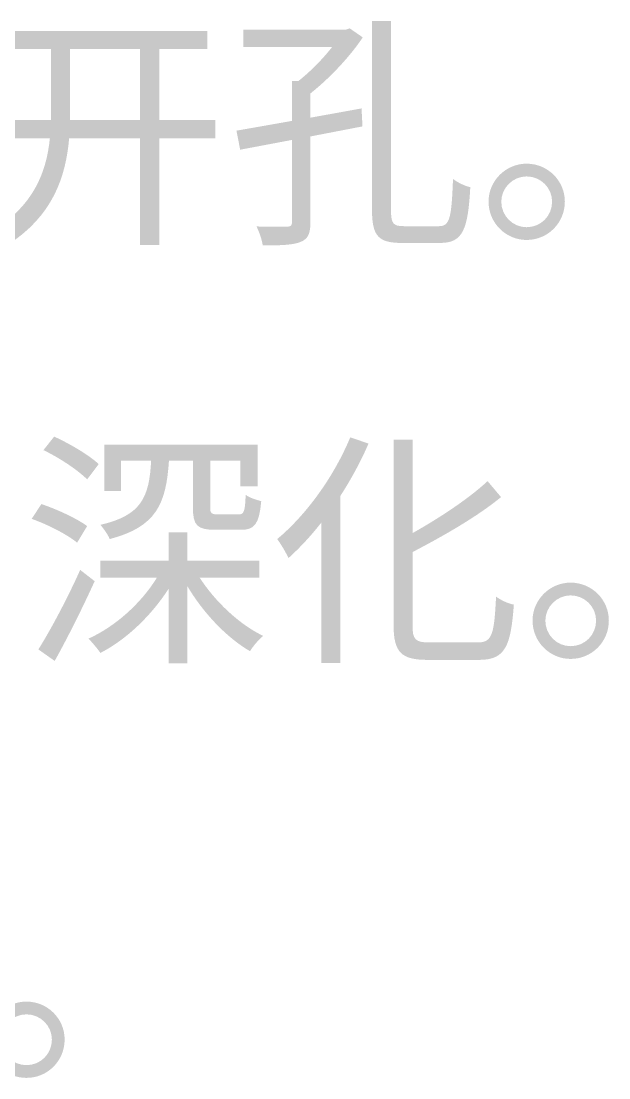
# Model space of a CAD drawing. Header units: millimetres. Extents: x -4600 to 229000, y -4300 to 19460.
# Drawn here: x 222833 to 223507, y 12978 to 14188 of the extents above; entities that cross this region are included whole.
import ezdxf

# ---------------------------------------------------------------- set-up
doc = ezdxf.new("R2010")
doc.units = ezdxf.units.MM
doc.header["$LTSCALE"] = 100
doc.layers.add('R2-LEGEND', color=7, linetype='Continuous', lineweight=18)

# ---------------------------------------------------------------- blocks, each defined once
blk = doc.blocks.new('A06_SHEET')
at = {"layer": 'R2-LEGEND'}
h = blk.add_hatch(color=256, dxfattribs=at)
edge = h.paths.add_edge_path()
edge.add_line((23143.7, 14119.7), (23143.7, 14073.9))
edge.add_line((23143.7, 14073.9), (23080.1, 14062.7))
edge.add_line((23080.1, 14062.7), (23084.4, 14040.9))
edge.add_line((23084.4, 14040.9), (23143.7, 14052.1))
edge.add_line((23143.7, 14052.1), (23143.7, 13958.2))
edge.add_spline(control_points=[(23143.7, 13958.2), (23143.7, 13954.1), (23142.9, 13953), (23138.3, 13952.7)], knot_values=[0, 0, 0, 0, 1, 1, 1, 1], degree=3, periodic=0)
edge.add_spline(control_points=[(23138.3, 13952.7), (23133.7, 13952.7), (23119.1, 13952.4), (23103.1, 13953)], knot_values=[0, 0, 0, 0, 1, 1, 1, 1], degree=3, periodic=0)
edge.add_spline(control_points=[(23103.1, 13953), (23106.2, 13946.7), (23109.4, 13937.5), (23110.2, 13931.2)], knot_values=[0, 0, 0, 0, 1, 1, 1, 1], degree=3, periodic=0)
edge.add_spline(control_points=[(23110.2, 13931.2), (23131.1, 13931.2), (23145.2, 13931.8), (23153.5, 13935.2)], knot_values=[0, 0, 0, 0, 1, 1, 1, 1], degree=3, periodic=0)
edge.add_spline(control_points=[(23153.5, 13935.2), (23162.4, 13938.7), (23164.9, 13945.3), (23164.9, 13958.2)], knot_values=[0, 0, 0, 0, 1, 1, 1, 1], degree=3, periodic=0)
edge.add_line((23164.9, 13958.2), (23164.9, 14056.1))
edge.add_line((23164.9, 14056.1), (23224.5, 14067.6))
edge.add_line((23224.5, 14067.6), (23223.4, 14088.2))
edge.add_line((23223.4, 14088.2), (23164.9, 14077.6))
edge.add_line((23164.9, 14077.6), (23164.9, 14105.4))
edge.add_spline(control_points=[(23164.9, 14105.4), (23185.9, 14122), (23209.6, 14146.7), (23224.8, 14169.6)], knot_values=[0, 0, 0, 0, 1, 1, 1, 1], degree=3, periodic=0)
edge.add_line((23224.8, 14169.6), (23209.9, 14179.9))
edge.add_line((23209.9, 14179.9), (23205.6, 14178.5))
edge.add_line((23205.6, 14178.5), (23087.9, 14178.5))
edge.add_line((23087.9, 14178.5), (23087.9, 14158.4))
edge.add_line((23087.9, 14158.4), (23189.6, 14158.4))
edge.add_spline(control_points=[(23189.6, 14158.4), (23179, 14144.9), (23164.7, 14130.3), (23151.2, 14119.7)], knot_values=[0, 0, 0, 0, 1, 1, 1, 1], degree=3, periodic=0)
edge.add_line((23151.2, 14119.7), (23143.7, 14119.7))
h = blk.add_hatch(color=256, dxfattribs=at)
edge = h.paths.add_edge_path()
edge.add_line((23235.4, 14188.2), (23235.4, 13972.2))
edge.add_spline(control_points=[(23235.4, 13972.2), (23235.4, 13942.1), (23242.6, 13934.1), (23269.5, 13934.1), (23275, 13934.1), (23307.9, 13934.1), (23313.9, 13934.1), (23339.7, 13934.1), (23345.4, 13950.1), (23348, 13998)], knot_values=[0, 0, 0, 0, 1, 1, 1, 2, 2, 2, 3, 3, 3, 3], degree=3, periodic=0)
edge.add_spline(control_points=[(23348, 13998), (23342, 13999.1), (23333.4, 14003.4), (23328.2, 14007.4)], knot_values=[0, 0, 0, 0, 1, 1, 1, 1], degree=3, periodic=0)
edge.add_spline(control_points=[(23328.2, 14007.4), (23326.5, 13964.2), (23324.8, 13953.3), (23312.5, 13953.3), (23305, 13953.3), (23277.5, 13953.3), (23271.8, 13953.3), (23259.5, 13953.3), (23257.2, 13956.4), (23257.2, 13971.6)], knot_values=[0, 0, 0, 0, 1, 1, 1, 2, 2, 2, 3, 3, 3, 3], degree=3, periodic=0)
edge.add_line((23257.2, 13971.6), (23257.2, 14188.2))
edge.add_line((23257.2, 14188.2), (23235.4, 14188.2))
h = blk.add_hatch(color=256, dxfattribs=at)
edge = h.paths.add_edge_path()
edge.add_line((22798.8, 14074.8), (22798.8, 14054.1))
edge.add_line((22798.8, 14054.1), (22866.4, 14054.1))
edge.add_spline(control_points=[(22866.4, 14054.1), (22862.4, 14014.9), (22847.8, 13976.5), (22799.4, 13947)], knot_values=[0, 0, 0, 0, 1, 1, 1, 1], degree=3, periodic=0)
edge.add_spline(control_points=[(22799.4, 13947), (22805.1, 13943.3), (22812.8, 13936.1), (22816.6, 13930.9)], knot_values=[0, 0, 0, 0, 1, 1, 1, 1], degree=3, periodic=0)
edge.add_spline(control_points=[(22816.6, 13930.9), (22869.6, 13964.5), (22884.5, 14009.1), (22888.5, 14054.1)], knot_values=[0, 0, 0, 0, 1, 1, 1, 1], degree=3, periodic=0)
edge.add_line((22888.5, 14054.1), (22969.8, 14054.1))
edge.add_line((22969.8, 14054.1), (22969.8, 13931.8))
edge.add_line((22969.8, 13931.8), (22991.9, 13931.8))
edge.add_line((22991.9, 13931.8), (22991.9, 14054.1))
edge.add_line((22991.9, 14054.1), (23055.8, 14054.1))
edge.add_line((23055.8, 14054.1), (23055.8, 14074.8))
edge.add_line((23055.8, 14074.8), (22991.9, 14074.8))
edge.add_line((22991.9, 14074.8), (22991.9, 14156.4))
edge.add_line((22991.9, 14156.4), (23046.9, 14156.4))
edge.add_line((23046.9, 14156.4), (23046.9, 14177))
edge.add_line((23046.9, 14177), (22809.4, 14177))
edge.add_line((22809.4, 14177), (22809.4, 14156.4))
edge.add_line((22809.4, 14156.4), (22867.8, 14156.4))
edge.add_line((22867.8, 14156.4), (22867.8, 14087.1))
edge.add_line((22867.8, 14087.1), (22867.6, 14074.8))
edge.add_line((22867.6, 14074.8), (22798.8, 14074.8))
h.paths.add_polyline_path([(22969.8, 14156.4), (22969.8, 14074.8), (22889.6, 14074.8), (22889.6, 14087.1), (22889.6, 14156.4), (22969.8, 14156.4)], flags=0)
h = blk.add_hatch(color=256, dxfattribs=at)
edge = h.paths.add_edge_path()
edge.add_spline(control_points=[(23412.5, 14024.9), (23388.7, 14024.9), (23368.9, 14005.4), (23368.9, 13981.4), (23368.9, 13957), (23388.7, 13937.5), (23412.5, 13937.5), (23436.8, 13937.5), (23456.3, 13957), (23456.3, 13981.4), (23456.3, 14005.4), (23436.8, 14024.9), (23412.5, 14024.9)], knot_values=[0, 0, 0, 0, 1, 1, 1, 2, 2, 2, 3, 3, 3, 4, 4, 4, 4], degree=3, periodic=0)
edge = h.paths.add_edge_path(flags=0)
edge.add_spline(control_points=[(23412.5, 13952.1), (23396.7, 13952.1), (23383.5, 13965), (23383.5, 13981.4), (23383.5, 13997.1), (23396.7, 14010.3), (23412.5, 14010.3), (23428.8, 14010.3), (23441.7, 13997.1), (23441.7, 13981.4), (23441.7, 13965), (23428.8, 13952.1), (23412.5, 13952.1)], knot_values=[0, 0, 0, 0, 1, 1, 1, 2, 2, 2, 3, 3, 3, 4, 4, 4, 4], degree=3, periodic=0)
h = blk.add_hatch(color=256, dxfattribs=at)
edge = h.paths.add_edge_path()
edge.add_spline(control_points=[(22859, 13696.7), (22877, 13688.2), (22898.5, 13673.8), (22909.1, 13663.2)], knot_values=[0, 0, 0, 0, 1, 1, 1, 1], degree=3, periodic=0)
edge.add_line((22909.1, 13663.2), (22922.3, 13680.7))
edge.add_spline(control_points=[(22922.3, 13680.7), (22911.4, 13691), (22889, 13704.2), (22871.3, 13712.2)], knot_values=[0, 0, 0, 0, 1, 1, 1, 1], degree=3, periodic=0)
edge.add_line((22871.3, 13712.2), (22859, 13696.7))
h = blk.add_hatch(color=256, dxfattribs=at)
edge = h.paths.add_edge_path()
edge.add_spline(control_points=[(23210.5, 13711.4), (23191.6, 13665.8), (23159.8, 13622.3), (23126.8, 13594.8)], knot_values=[0, 0, 0, 0, 1, 1, 1, 1], degree=3, periodic=0)
edge.add_spline(control_points=[(23126.8, 13594.8), (23130.8, 13589.6), (23137.4, 13578.4), (23139.7, 13573)], knot_values=[0, 0, 0, 0, 1, 1, 1, 1], degree=3, periodic=0)
edge.add_spline(control_points=[(23139.7, 13573), (23152.6, 13584.7), (23165.5, 13598.5), (23177.5, 13613.9)], knot_values=[0, 0, 0, 0, 1, 1, 1, 1], degree=3, periodic=0)
edge.add_line((23177.5, 13613.9), (23177.5, 13452.7))
edge.add_line((23177.5, 13452.7), (23199, 13452.7))
edge.add_line((23199, 13452.7), (23199, 13644))
edge.add_spline(control_points=[(23199, 13644), (23211.4, 13663.2), (23222.5, 13683.6), (23231.4, 13704.2)], knot_values=[0, 0, 0, 0, 1, 1, 1, 1], degree=3, periodic=0)
edge.add_line((23231.4, 13704.2), (23210.5, 13711.4))
h = blk.add_hatch(color=256, dxfattribs=at)
edge = h.paths.add_edge_path()
edge.add_spline(control_points=[(23367.8, 13661.2), (23346.9, 13641.7), (23313.9, 13619.7), (23281.8, 13601.6)], knot_values=[0, 0, 0, 0, 1, 1, 1, 1], degree=3, periodic=0)
edge.add_line((23281.8, 13601.6), (23281.8, 13708.8))
edge.add_line((23281.8, 13708.8), (23260.1, 13708.8))
edge.add_line((23260.1, 13708.8), (23260.1, 13496.5))
edge.add_spline(control_points=[(23260.1, 13496.5), (23260.1, 13464.7), (23269.2, 13456.4), (23299.3, 13456.4), (23305.9, 13456.4), (23351.2, 13456.4), (23358.3, 13456.4), (23388.4, 13456.4), (23394.4, 13472.7), (23397.9, 13519.7)], knot_values=[0, 0, 0, 0, 1, 1, 1, 2, 2, 2, 3, 3, 3, 3], degree=3, periodic=0)
edge.add_spline(control_points=[(23397.9, 13519.7), (23391.6, 13520.8), (23383, 13524.8), (23377.5, 13528.9)], knot_values=[0, 0, 0, 0, 1, 1, 1, 1], degree=3, periodic=0)
edge.add_spline(control_points=[(23377.5, 13528.9), (23375.5, 13487), (23373.2, 13476.4), (23357.2, 13476.4), (23347.7, 13476.4), (23308.5, 13476.4), (23301, 13476.4), (23285, 13476.4), (23281.8, 13479.9), (23281.8, 13495.9)], knot_values=[0, 0, 0, 0, 1, 1, 1, 2, 2, 2, 3, 3, 3, 3], degree=3, periodic=0)
edge.add_line((23281.8, 13495.9), (23281.8, 13579.9))
edge.add_spline(control_points=[(23281.8, 13579.9), (23317.4, 13598.5), (23356, 13620.5), (23383.2, 13642.9)], knot_values=[0, 0, 0, 0, 1, 1, 1, 1], degree=3, periodic=0)
edge.add_line((23383.2, 13642.9), (23367.8, 13661.2))
h = blk.add_hatch(color=256, dxfattribs=at)
edge = h.paths.add_edge_path()
edge.add_line((22928.6, 13703), (22928.6, 13650))
edge.add_line((22928.6, 13650), (22947.8, 13650))
edge.add_line((22947.8, 13650), (22947.8, 13684.7))
edge.add_line((22947.8, 13684.7), (22982.4, 13684.7))
edge.add_spline(control_points=[(22982.4, 13684.7), (22980.2, 13642.3), (22971, 13622), (22924.3, 13611.1)], knot_values=[0, 0, 0, 0, 1, 1, 1, 1], degree=3, periodic=0)
edge.add_spline(control_points=[(22924.3, 13611.1), (22927.7, 13607.1), (22933.2, 13599.6), (22934.9, 13594.8)], knot_values=[0, 0, 0, 0, 1, 1, 1, 1], degree=3, periodic=0)
edge.add_spline(control_points=[(22934.9, 13594.8), (22988.2, 13608.8), (22999.6, 13634.9), (23002.8, 13684.7)], knot_values=[0, 0, 0, 0, 1, 1, 1, 1], degree=3, periodic=0)
edge.add_line((23002.8, 13684.7), (23030.3, 13684.7))
edge.add_line((23030.3, 13684.7), (23030.3, 13630.3))
edge.add_spline(control_points=[(23030.3, 13630.3), (23030.3, 13610.5), (23035.2, 13605.4), (23056.1, 13605.4), (23059.8, 13605.4), (23080.7, 13605.4), (23085.3, 13605.4), (23100.8, 13605.4), (23106.2, 13611.9), (23108.5, 13638.3)], knot_values=[0, 0, 0, 0, 1, 1, 1, 2, 2, 2, 3, 3, 3, 3], degree=3, periodic=0)
edge.add_spline(control_points=[(23108.5, 13638.3), (23102.8, 13639.7), (23094.7, 13642.3), (23090.7, 13645.5)], knot_values=[0, 0, 0, 0, 1, 1, 1, 1], degree=3, periodic=0)
edge.add_spline(control_points=[(23090.7, 13645.5), (23089.9, 13626), (23088.7, 13623.1), (23082.7, 13623.1), (23078.4, 13623.1), (23061.8, 13623.1), (23058.6, 13623.1), (23051.2, 13623.1), (23050.1, 13624.3), (23050.1, 13630.6)], knot_values=[0, 0, 0, 0, 1, 1, 1, 2, 2, 2, 3, 3, 3, 3], degree=3, periodic=0)
edge.add_line((23050.1, 13630.6), (23050.1, 13684.7))
edge.add_line((23050.1, 13684.7), (23084.7, 13684.7))
edge.add_line((23084.7, 13684.7), (23084.7, 13655.2))
edge.add_line((23084.7, 13655.2), (23104.5, 13655.2))
edge.add_line((23104.5, 13655.2), (23104.5, 13703))
edge.add_line((23104.5, 13703), (22928.6, 13703))
h = blk.add_hatch(color=256, dxfattribs=at)
edge = h.paths.add_edge_path()
edge.add_spline(control_points=[(22845.5, 13618), (22864.1, 13611.4), (22886.5, 13599.9), (22897.6, 13590.7)], knot_values=[0, 0, 0, 0, 1, 1, 1, 1], degree=3, periodic=0)
edge.add_line((22897.6, 13590.7), (22909.1, 13609.7))
edge.add_spline(control_points=[(22909.1, 13609.7), (22897.6, 13618.2), (22875, 13628.8), (22856.7, 13634.9)], knot_values=[0, 0, 0, 0, 1, 1, 1, 1], degree=3, periodic=0)
edge.add_line((22856.7, 13634.9), (22845.5, 13618))
h = blk.add_hatch(color=256, dxfattribs=at)
edge = h.paths.add_edge_path()
edge.add_line((23002.5, 13602.5), (23002.5, 13570.1))
edge.add_line((23002.5, 13570.1), (22924.3, 13570.1))
edge.add_line((22924.3, 13570.1), (22924.3, 13550.6))
edge.add_line((22924.3, 13550.6), (22989, 13550.6))
edge.add_spline(control_points=[(22989, 13550.6), (22970.7, 13520.8), (22940.6, 13494.2), (22910.5, 13480.7)], knot_values=[0, 0, 0, 0, 1, 1, 1, 1], degree=3, periodic=0)
edge.add_spline(control_points=[(22910.5, 13480.7), (22914.8, 13476.7), (22920.8, 13469.3), (22924.3, 13464.4)], knot_values=[0, 0, 0, 0, 1, 1, 1, 1], degree=3, periodic=0)
edge.add_spline(control_points=[(22924.3, 13464.4), (22953.5, 13479.3), (22982.4, 13506.8), (23002.5, 13538)], knot_values=[0, 0, 0, 0, 1, 1, 1, 1], degree=3, periodic=0)
edge.add_line((23002.5, 13538), (23002.5, 13452.4))
edge.add_line((23002.5, 13452.4), (23023.7, 13452.4))
edge.add_line((23023.7, 13452.4), (23023.7, 13541.2))
edge.add_spline(control_points=[(23023.7, 13541.2), (23041.7, 13510.5), (23069.2, 13481.6), (23095.6, 13466.4)], knot_values=[0, 0, 0, 0, 1, 1, 1, 1], degree=3, periodic=0)
edge.add_spline(control_points=[(23095.6, 13466.4), (23099, 13471.8), (23105.6, 13479.9), (23110.8, 13483.9)], knot_values=[0, 0, 0, 0, 1, 1, 1, 1], degree=3, periodic=0)
edge.add_spline(control_points=[(23110.8, 13483.9), (23083.9, 13496.5), (23055.5, 13523.4), (23038, 13550.6)], knot_values=[0, 0, 0, 0, 1, 1, 1, 1], degree=3, periodic=0)
edge.add_line((23038, 13550.6), (23106.5, 13550.6))
edge.add_line((23106.5, 13550.6), (23106.5, 13570.1))
edge.add_line((23106.5, 13570.1), (23023.7, 13570.1))
edge.add_line((23023.7, 13570.1), (23023.7, 13602.5))
edge.add_line((23023.7, 13602.5), (23002.5, 13602.5))
h = blk.add_hatch(color=256, dxfattribs=at)
edge = h.paths.add_edge_path()
edge.add_line((22853.2, 13468.4), (22871.9, 13455.2))
edge.add_spline(control_points=[(22871.9, 13455.2), (22886.8, 13481.9), (22904.2, 13516.8), (22917.7, 13546.6)], knot_values=[0, 0, 0, 0, 1, 1, 1, 1], degree=3, periodic=0)
edge.add_line((22917.7, 13546.6), (22901.1, 13559.5))
edge.add_spline(control_points=[(22901.1, 13559.5), (22886.8, 13527.4), (22867, 13490.2), (22853.2, 13468.4)], knot_values=[0, 0, 0, 0, 1, 1, 1, 1], degree=3, periodic=0)
h = blk.add_hatch(color=256, dxfattribs=at)
edge = h.paths.add_edge_path()
edge.add_spline(control_points=[(23462.9, 13544.9), (23439.1, 13544.9), (23419.3, 13525.4), (23419.3, 13501.4), (23419.3, 13477), (23439.1, 13457.5), (23462.9, 13457.5), (23487.2, 13457.5), (23506.7, 13477), (23506.7, 13501.4), (23506.7, 13525.4), (23487.2, 13544.9), (23462.9, 13544.9)], knot_values=[0, 0, 0, 0, 1, 1, 1, 2, 2, 2, 3, 3, 3, 4, 4, 4, 4], degree=3, periodic=0)
edge = h.paths.add_edge_path(flags=0)
edge.add_spline(control_points=[(23462.9, 13472.1), (23447.1, 13472.1), (23434, 13485), (23434, 13501.4), (23434, 13517.1), (23447.1, 13530.3), (23462.9, 13530.3), (23479.2, 13530.3), (23492.1, 13517.1), (23492.1, 13501.4), (23492.1, 13485), (23479.2, 13472.1), (23462.9, 13472.1)], knot_values=[0, 0, 0, 0, 1, 1, 1, 2, 2, 2, 3, 3, 3, 4, 4, 4, 4], degree=3, periodic=0)
h = blk.add_hatch(color=256, dxfattribs=at)
edge = h.paths.add_edge_path()
edge.add_spline(control_points=[(22839.5, 13064.9), (22815.7, 13064.9), (22795.9, 13045.4), (22795.9, 13021.4), (22795.9, 12997), (22815.7, 12977.5), (22839.5, 12977.5), (22863.8, 12977.5), (22883.3, 12997), (22883.3, 13021.4), (22883.3, 13045.4), (22863.8, 13064.9), (22839.5, 13064.9)], knot_values=[0, 0, 0, 0, 1, 1, 1, 2, 2, 2, 3, 3, 3, 4, 4, 4, 4], degree=3, periodic=0)
edge = h.paths.add_edge_path(flags=0)
edge.add_spline(control_points=[(22839.5, 12992.1), (22823.7, 12992.1), (22810.5, 13005), (22810.5, 13021.4), (22810.5, 13037.1), (22823.7, 13050.3), (22839.5, 13050.3), (22855.8, 13050.3), (22868.7, 13037.1), (22868.7, 13021.4), (22868.7, 13005), (22855.8, 12992.1), (22839.5, 12992.1)], knot_values=[0, 0, 0, 0, 1, 1, 1, 2, 2, 2, 3, 3, 3, 4, 4, 4, 4], degree=3, periodic=0)

msp = doc.modelspace()

# ---------------------------------------------------------------- block references
msp.add_blockref('A06_SHEET', (200000, 0))

doc.saveas('drawing.dxf')
